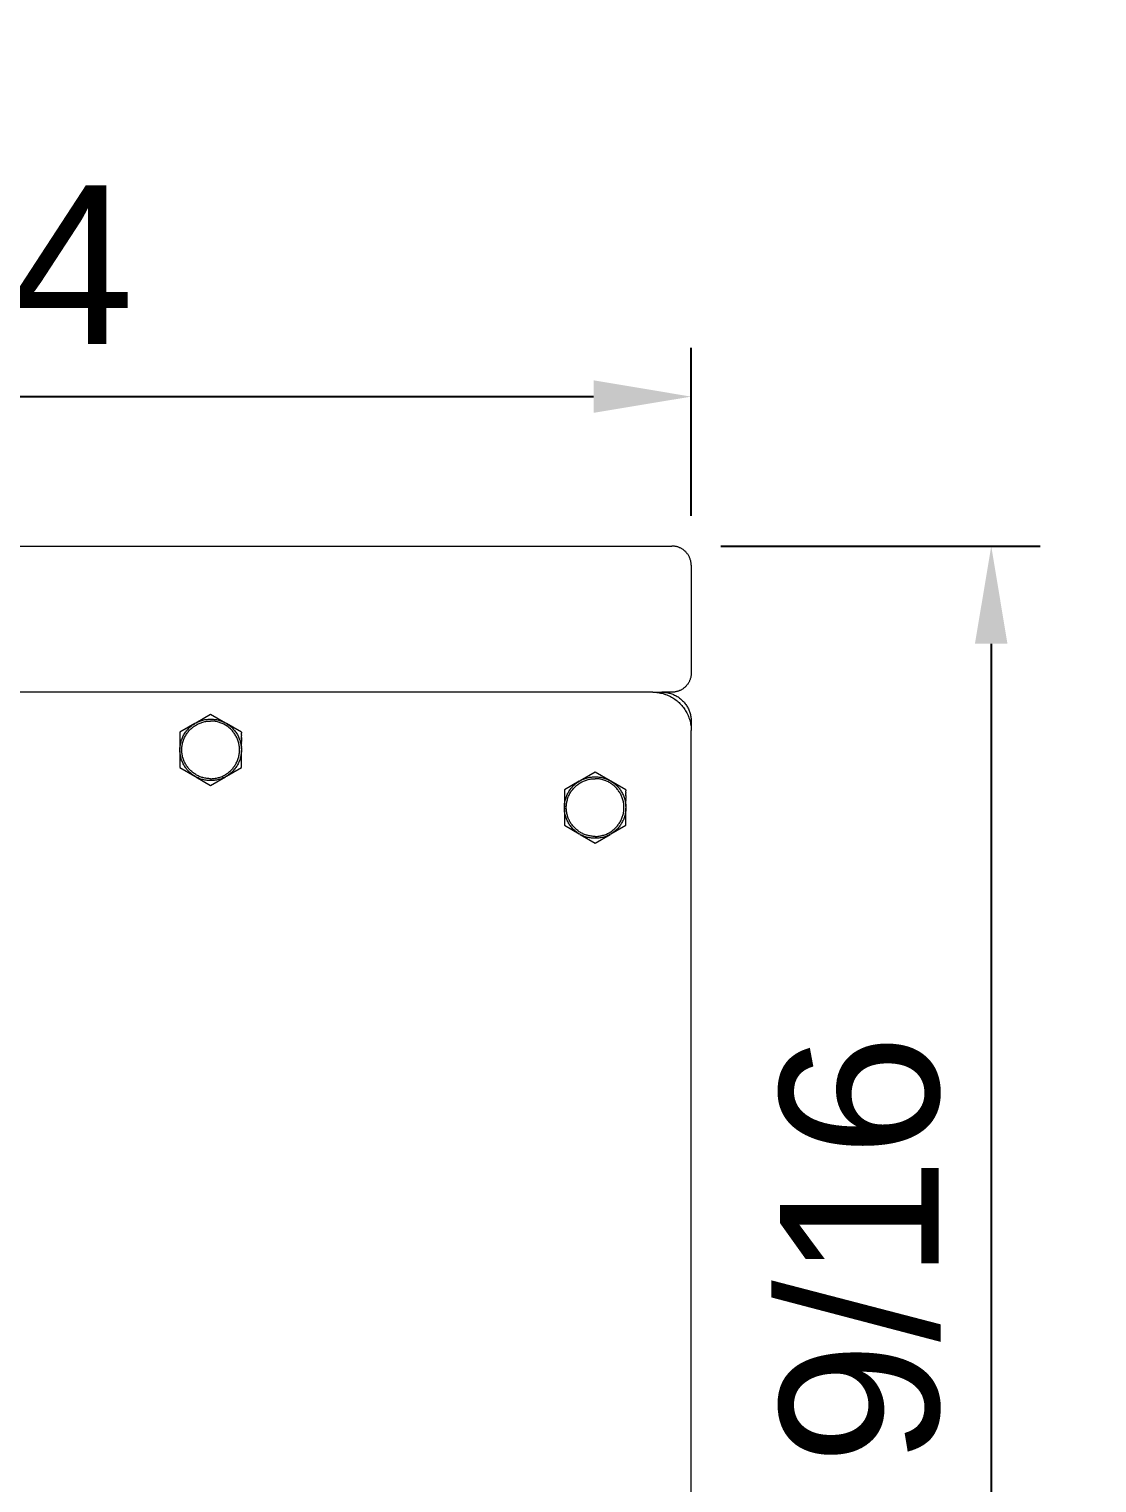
# Model space of a CAD drawing. Header units: inches. Extents: x -6 to 165, y -5 to 126.
# Drawn here: x 149.23 to 160.17, y 102.7 to 117.59 of the extents above; entities that cross this region are included whole.
import ezdxf

# ---------------------------------------------------------------- set-up
doc = ezdxf.new("R2010")
doc.units = ezdxf.units.IN
doc.header["$PDSIZE"] = -1
doc.layers.add('ZANO_R', color=7, linetype='Continuous', lineweight=0)
doc.layers.add('ZANO_W', color=1, linetype='Continuous', lineweight=0)
doc.styles.get("Standard").update_dxf_attribs({"font": 'arial.ttf'})
doc.dimstyles.new('amerykanie', dxfattribs={"dimtxt": 50, "dimasz": 50, "dimexe": 0.5, "dimexo": 0.5, "dimgap": 1, "dimtad": 1, "dimdec": 0, "dimzin": 0, "dimlunit": 5, "dimtxsty": 'Standard', "dimcen": 0.09, "dimclrd": 1, "dimclre": 1, "dimclrt": 1, "dimazin": 0, "dimtfac": 1, "dimtdec": 0, "dimtmove": 0, "dimatfit": 3, "dimfxl": 1, "dimtzin": 0, "dimarcsym": 1})

# ---------------------------------------------------------------- blocks, each defined once
blk = doc.blocks.new('*D363')
at = {"layer": 'Defpoints', "color": 0}
for p in [(155.816, 112.297), (156.013, 94.732), (159.087, 94.732)]:
    blk.add_point(p, dxfattribs=at)
at = {"layer": 'ZANO_W', "color": 1, "lineweight": -2}
for p, q in [((156.316, 112.297), (159.587, 112.297)), ((159.087, 111.297), (159.087, 95.732)), ((156.513, 94.732), (159.587, 94.732))]:
    blk.add_line(p, q, dxfattribs=at)
at = {"layer": 'ZANO_W', "color": 1}
for points in [[(159.253, 111.297), (158.92, 111.297), (159.087, 112.297)], [(158.92, 95.732), (159.253, 95.732), (159.087, 94.732)]]:
    blk.add_solid(points, dxfattribs=at)
at = {"layer": 'ZANO_W', "color": 1, "insert": (157.746, 103.515), "char_height": 1.625, "attachment_point": 5, "rotation": 90}
blk.add_mtext('17 9/16', dxfattribs=at)
blk = doc.blocks.new('*D367')
at = {"layer": 'Defpoints', "color": 0}
for p in [(156.013, 113.828), (138.291, 112.1), (156.013, 112.107)]:
    blk.add_point(p, dxfattribs=at)
at = {"layer": 'ZANO_W', "color": 1, "lineweight": -2}
for p, q in [((138.291, 112.6), (138.291, 114.328)), ((156.013, 112.607), (156.013, 114.328)), ((139.291, 113.828), (155.013, 113.828))]:
    blk.add_line(p, q, dxfattribs=at)
at = {"layer": 'ZANO_W', "color": 1}
for points in [[(139.291, 113.995), (139.291, 113.662), (138.291, 113.828)], [(155.013, 113.662), (155.013, 113.995), (156.013, 113.828)]]:
    blk.add_solid(points, dxfattribs=at)
at = {"layer": 'ZANO_W', "color": 1, "insert": (147.152, 115.169), "char_height": 1.625, "attachment_point": 5}
blk.add_mtext('17 3/4', dxfattribs=at)

msp = doc.modelspace()

# ---------------------------------------------------------------- linework, layer by layer
at = {"layer": 'ZANO_R'}
for p, q in [((138.48783, 112.29718), (155.81647, 112.29718)), ((155.82319, 112.29706), (155.81647, 112.29718)), ((155.82991, 112.29672), (155.82319, 112.29706)), ((155.8366, 112.29615), (155.82991, 112.29672)), ((155.84328, 112.29534), (155.8366, 112.29615)), ((155.84993, 112.29432), (155.84328, 112.29534)), ((155.85653, 112.29306), (155.84993, 112.29432)), ((155.86309, 112.29158), (155.85653, 112.29306)), ((155.86959, 112.28988), (155.86309, 112.29158)), ((155.87604, 112.28795), (155.86959, 112.28988)), ((155.88241, 112.28581), (155.87604, 112.28795)), ((155.88871, 112.28345), (155.88241, 112.28581)), ((155.89492, 112.28088), (155.88871, 112.28345)), ((155.90104, 112.27809), (155.89492, 112.28088)), ((155.90706, 112.2751), (155.90104, 112.27809)), ((155.91298, 112.27191), (155.90706, 112.2751)), ((155.91878, 112.26851), (155.91298, 112.27191)), ((155.92447, 112.26492), (155.91878, 112.26851)), ((155.93002, 112.26114), (155.92447, 112.26492)), ((155.93545, 112.25717), (155.93002, 112.26114)), ((155.94074, 112.25301), (155.93545, 112.25717)), ((155.94588, 112.24868), (155.94074, 112.25301)), ((155.95087, 112.24418), (155.94588, 112.24868)), ((155.95571, 112.2395), (155.95087, 112.24418)), ((155.96038, 112.23467), (155.95571, 112.2395)), ((155.96489, 112.22968), (155.96038, 112.23467)), ((155.96922, 112.22453), (155.96489, 112.22968)), ((155.97337, 112.21925), (155.96922, 112.22453)), ((155.97734, 112.21382), (155.97337, 112.21925)), ((155.98113, 112.20826), (155.97734, 112.21382)), ((155.98472, 112.20258), (155.98113, 112.20826)), ((155.98811, 112.19677), (155.98472, 112.20258)), ((155.99131, 112.19086), (155.98811, 112.19677)), ((155.9943, 112.18483), (155.99131, 112.19086)), ((155.99708, 112.17871), (155.9943, 112.18483)), ((155.99965, 112.1725), (155.99708, 112.17871)), ((156.00201, 112.16621), (155.99965, 112.1725)), ((156.00416, 112.15983), (156.00201, 112.16621)), ((156.00608, 112.15339), (156.00416, 112.15983)), ((156.00778, 112.14688), (156.00608, 112.15339)), ((156.00926, 112.14033), (156.00778, 112.14688)), ((156.01052, 112.13372), (156.00926, 112.14033)), ((156.01155, 112.12708), (156.01052, 112.13372)), ((156.01235, 112.1204), (156.01155, 112.12708)), ((156.01292, 112.1137), (156.01235, 112.1204)), ((156.01327, 112.10699), (156.01292, 112.1137)), ((156.01338, 112.10026), (156.01327, 112.10699)), ((156.01338, 112.10026), (156.01338, 110.99753)), ((156.00416, 110.93796), (156.00201, 110.93159)), ((156.00608, 110.9444), (156.00416, 110.93796)), ((156.00778, 110.95091), (156.00608, 110.9444)), ((156.00926, 110.95747), (156.00778, 110.95091)), ((156.01052, 110.96407), (156.00926, 110.95747)), ((156.01155, 110.97072), (156.01052, 110.96407)), ((156.01235, 110.97739), (156.01155, 110.97072)), ((156.01292, 110.98409), (156.01235, 110.97739)), ((156.01327, 110.99081), (156.01292, 110.98409)), ((156.01338, 110.99753), (156.01327, 110.99081)), ((155.61955, 110.80061), (138.29091, 110.80061)), ((155.61955, 110.80061), (155.633, 110.80038)), ((155.61955, 110.80061), (155.71407, 110.80061)), ((155.633, 110.80038), (155.64643, 110.7997)), ((155.64643, 110.7997), (155.65983, 110.79855)), ((155.65983, 110.79855), (155.67318, 110.79695)), ((155.67318, 110.79695), (155.68647, 110.79489)), ((155.68647, 110.79489), (155.69968, 110.79238)), ((155.69968, 110.79238), (155.7128, 110.78942)), ((155.7128, 110.78942), (155.72581, 110.78601)), ((155.71407, 110.80061), (155.72429, 110.80044)), ((155.71407, 110.7891), (155.71407, 110.80061)), ((155.81647, 110.80061), (155.71407, 110.80061)), ((155.72429, 110.80044), (155.7345, 110.79992)), ((155.72581, 110.78601), (155.73869, 110.78216)), ((155.7345, 110.79992), (155.74468, 110.79904)), ((155.74468, 110.79904), (155.75483, 110.79783)), ((155.75483, 110.79783), (155.76493, 110.79626)), ((155.76493, 110.79626), (155.77497, 110.79435)), ((155.77497, 110.79435), (155.78494, 110.7921)), ((155.78494, 110.7921), (155.79482, 110.78951)), ((155.79482, 110.78951), (155.80462, 110.78659)), ((155.80462, 110.78659), (155.8143, 110.78333)), ((155.82319, 110.80073), (155.81647, 110.80061)), ((155.82991, 110.80107), (155.82319, 110.80073)), ((155.8366, 110.80165), (155.82991, 110.80107)), ((155.84328, 110.80245), (155.8366, 110.80165)), ((155.84993, 110.80348), (155.84328, 110.80245)), ((155.85653, 110.80473), (155.84993, 110.80348)), ((155.86309, 110.80621), (155.85653, 110.80473)), ((155.86959, 110.80792), (155.86309, 110.80621)), ((155.87604, 110.80984), (155.86959, 110.80792)), ((155.88241, 110.81198), (155.87604, 110.80984)), ((155.88871, 110.81434), (155.88241, 110.81198)), ((155.89492, 110.81692), (155.88871, 110.81434)), ((155.90104, 110.8197), (155.89492, 110.81692)), ((155.90706, 110.82269), (155.90104, 110.8197)), ((155.91298, 110.82589), (155.90706, 110.82269)), ((155.91878, 110.82928), (155.91298, 110.82589)), ((155.92447, 110.83287), (155.91878, 110.82928)), ((155.93002, 110.83666), (155.92447, 110.83287)), ((155.93545, 110.84063), (155.93002, 110.83666)), ((155.94074, 110.84478), (155.93545, 110.84063)), ((155.94588, 110.84911), (155.94074, 110.84478)), ((155.95087, 110.85362), (155.94588, 110.84911)), ((155.95571, 110.85829), (155.95087, 110.85362)), ((155.96038, 110.86312), (155.95571, 110.85829)), ((155.96489, 110.86812), (155.96038, 110.86312)), ((155.96922, 110.87326), (155.96489, 110.86812)), ((155.97337, 110.87855), (155.96922, 110.87326)), ((155.97734, 110.88397), (155.97337, 110.87855)), ((155.98113, 110.88953), (155.97734, 110.88397)), ((155.98472, 110.89522), (155.98113, 110.88953)), ((155.98811, 110.90102), (155.98472, 110.89522)), ((155.99131, 110.90694), (155.98811, 110.90102)), ((155.9943, 110.91296), (155.99131, 110.90694)), ((155.99708, 110.91908), (155.9943, 110.91296)), ((155.99965, 110.92529), (155.99708, 110.91908)), ((156.00201, 110.93159), (155.99965, 110.92529)), ((155.73869, 110.78216), (155.75144, 110.77787)), ((155.75144, 110.77787), (155.76403, 110.77316)), ((155.76403, 110.77316), (155.77645, 110.76801)), ((155.77645, 110.76801), (155.7887, 110.76244)), ((155.7887, 110.76244), (155.80074, 110.75646)), ((155.80074, 110.75646), (155.81257, 110.75007)), ((155.81257, 110.75007), (155.82418, 110.74328)), ((155.8143, 110.78333), (155.82387, 110.77975)), ((155.82387, 110.77975), (155.83332, 110.77583)), ((155.82418, 110.74328), (155.83555, 110.7361)), ((155.83332, 110.77583), (155.84262, 110.7716)), ((155.83555, 110.7361), (155.84667, 110.72853)), ((155.84262, 110.7716), (155.85177, 110.76706)), ((155.84667, 110.72853), (155.85752, 110.72059)), ((155.85177, 110.76706), (155.86077, 110.7622)), ((155.85752, 110.72059), (155.86809, 110.71228)), ((155.86077, 110.7622), (155.86959, 110.75704)), ((155.86809, 110.71228), (155.87838, 110.70362)), ((155.86959, 110.75704), (155.87823, 110.75158)), ((155.87823, 110.75158), (155.88668, 110.74583)), ((155.87838, 110.70362), (155.88836, 110.69461)), ((155.88668, 110.74583), (155.89493, 110.7398)), ((155.88836, 110.69461), (155.89803, 110.68526)), ((155.89493, 110.7398), (155.90296, 110.73348)), ((155.89803, 110.68526), (155.90738, 110.67559)), ((155.90296, 110.73348), (155.91078, 110.7269)), ((155.90738, 110.67559), (155.91639, 110.66561)), ((155.91078, 110.7269), (155.91837, 110.72005)), ((155.91639, 110.66561), (155.92505, 110.65532)), ((155.91837, 110.72005), (155.92572, 110.71295)), ((155.92505, 110.65532), (155.93336, 110.64475)), ((155.92572, 110.71295), (155.93282, 110.7056)), ((155.93282, 110.7056), (155.93967, 110.69801)), ((155.93336, 110.64475), (155.9413, 110.6339)), ((155.93967, 110.69801), (155.94625, 110.69019)), ((155.94625, 110.69019), (155.95256, 110.68216)), ((155.95256, 110.68216), (155.9586, 110.67391)), ((155.9586, 110.67391), (155.96435, 110.66546)), ((155.96435, 110.66546), (155.96981, 110.65682)), ((155.96981, 110.65682), (155.97497, 110.648)), ((155.97497, 110.648), (155.97983, 110.639)), ((155.97983, 110.639), (155.98437, 110.62985)), ((150.93294, 110.48272), (150.94225, 110.48789)), ((151.09047, 110.57367), (150.93721, 110.48519)), ((150.94225, 110.48789), (150.95172, 110.49273)), ((150.95172, 110.49273), (150.96135, 110.49726)), ((150.96135, 110.49726), (150.97113, 110.50145)), ((150.97113, 110.50145), (150.98105, 110.50532)), ((150.98105, 110.50532), (150.99109, 110.50885)), ((150.98212, 110.48465), (150.99156, 110.48819)), ((150.99109, 110.50885), (151.00125, 110.51203)), ((150.99156, 110.48819), (151.00112, 110.4914)), ((151.00112, 110.4914), (151.01078, 110.49429)), ((151.00125, 110.51203), (151.0115, 110.51487)), ((151.01078, 110.49429), (151.02054, 110.49684)), ((151.0115, 110.51487), (151.02185, 110.51737)), ((151.02054, 110.49684), (151.03038, 110.49906)), ((151.02185, 110.51737), (151.03227, 110.51951)), ((151.03038, 110.49906), (151.04029, 110.50094)), ((151.03227, 110.51951), (151.04277, 110.5213)), ((151.04029, 110.50094), (151.05025, 110.50249)), ((151.04277, 110.5213), (151.05331, 110.52273)), ((151.05025, 110.50249), (151.06027, 110.50369)), ((151.05331, 110.52273), (151.0639, 110.52381)), ((151.06027, 110.50369), (151.07032, 110.50455)), ((151.0639, 110.52381), (151.07452, 110.52453)), ((151.07032, 110.50455), (151.08039, 110.50507)), ((151.07452, 110.52453), (151.08515, 110.52489)), ((151.08039, 110.50507), (151.09047, 110.50524)), ((151.08515, 110.52489), (151.0958, 110.52489)), ((151.24374, 110.48519), (151.09047, 110.57367)), ((151.10056, 110.50507), (151.09047, 110.50524)), ((151.0958, 110.52489), (151.10643, 110.52453)), ((151.11063, 110.50455), (151.10056, 110.50507)), ((151.10643, 110.52453), (151.11705, 110.52381)), ((151.12068, 110.50369), (151.11063, 110.50455)), ((151.11705, 110.52381), (151.12764, 110.52273)), ((151.13069, 110.50249), (151.12068, 110.50369)), ((151.12764, 110.52273), (151.13818, 110.5213)), ((151.14066, 110.50094), (151.13069, 110.50249)), ((151.13818, 110.5213), (151.14868, 110.51951)), ((151.15057, 110.49906), (151.14066, 110.50094)), ((151.14868, 110.51951), (151.1591, 110.51737)), ((151.16041, 110.49684), (151.15057, 110.49906)), ((151.1591, 110.51737), (151.16945, 110.51487)), ((151.17017, 110.49429), (151.16041, 110.49684)), ((151.16945, 110.51487), (151.1797, 110.51203)), ((151.17983, 110.4914), (151.17017, 110.49429)), ((151.1797, 110.51203), (151.18986, 110.50885)), ((151.18939, 110.48819), (151.17983, 110.4914)), ((151.19883, 110.48465), (151.18939, 110.48819)), ((151.18986, 110.50885), (151.1999, 110.50532)), ((151.1999, 110.50532), (151.20982, 110.50145)), ((151.20982, 110.50145), (151.2196, 110.49726)), ((151.2196, 110.49726), (151.22923, 110.49273)), ((151.22923, 110.49273), (151.2387, 110.48789)), ((151.2387, 110.48789), (151.24801, 110.48272)), ((155.9413, 110.6339), (155.94887, 110.62278)), ((155.94887, 110.62278), (155.95605, 110.61141)), ((155.95605, 110.61141), (155.96284, 110.5998)), ((155.96284, 110.5998), (155.96923, 110.58797)), ((155.96923, 110.58797), (155.97521, 110.57593)), ((155.97521, 110.57593), (155.98078, 110.56368)), ((155.98078, 110.56368), (155.98592, 110.55126)), ((155.98437, 110.62985), (155.9886, 110.62055)), ((155.98592, 110.55126), (155.99064, 110.53867)), ((155.9886, 110.62055), (155.99251, 110.61111)), ((155.99064, 110.53867), (155.99493, 110.52592)), ((155.99251, 110.61111), (155.9961, 110.60154)), ((155.99493, 110.52592), (155.99878, 110.51304)), ((155.9961, 110.60154), (155.99936, 110.59185)), ((155.99878, 110.51304), (156.00219, 110.50003)), ((155.99936, 110.59185), (156.00228, 110.58206)), ((156.00187, 110.5013), (156.01338, 110.5013)), ((156.00219, 110.50003), (156.00515, 110.48691)), ((156.00228, 110.58206), (156.00487, 110.57217)), ((156.00487, 110.57217), (156.00712, 110.5622)), ((156.00515, 110.48691), (156.00766, 110.4737)), ((156.00712, 110.5622), (156.00903, 110.55216)), ((156.00903, 110.55216), (156.0106, 110.54206)), ((156.0106, 110.54206), (156.01181, 110.53191)), ((156.01181, 110.53191), (156.01269, 110.52173)), ((156.01269, 110.52173), (156.01321, 110.51152)), ((156.01321, 110.51152), (156.01338, 110.5013)), ((156.01338, 110.5013), (156.01338, 110.40678)), ((150.77541, 110.34734), (150.7754, 110.24459)), ((150.92867, 110.48025), (150.77541, 110.39177)), ((150.77541, 110.39177), (150.77541, 110.37815)), ((150.77541, 110.37815), (150.77541, 110.34805)), ((150.77541, 110.34805), (150.77541, 110.34734)), ((150.80094, 110.33411), (150.8053, 110.34382)), ((150.8053, 110.34382), (150.80999, 110.35338)), ((150.80999, 110.35338), (150.815, 110.36277)), ((150.815, 110.36277), (150.82032, 110.37198)), ((150.82032, 110.37198), (150.82595, 110.38102)), ((150.82373, 110.33672), (150.82822, 110.34576)), ((150.82595, 110.38102), (150.83188, 110.38985)), ((150.82822, 110.34576), (150.83301, 110.35463)), ((150.83188, 110.38985), (150.83811, 110.39848)), ((150.83301, 110.35463), (150.8381, 110.36334)), ((150.8381, 110.36334), (150.84349, 110.37186)), ((150.83811, 110.39848), (150.84462, 110.4069)), ((150.84349, 110.37186), (150.84916, 110.3802)), ((150.84462, 110.4069), (150.85142, 110.41509)), ((150.84916, 110.3802), (150.85512, 110.38834)), ((150.85142, 110.41509), (150.85848, 110.42305)), ((150.85512, 110.38834), (150.86135, 110.39627)), ((150.85848, 110.42305), (150.86582, 110.43076)), ((150.86135, 110.39627), (150.86785, 110.40399)), ((150.86582, 110.43076), (150.8734, 110.43822)), ((150.86785, 110.40399), (150.8746, 110.41147)), ((150.8734, 110.43822), (150.88124, 110.44542)), ((150.8746, 110.41147), (150.88161, 110.41873)), ((150.88124, 110.44542), (150.88932, 110.45236)), ((150.88161, 110.41873), (150.88887, 110.42574)), ((150.88887, 110.42574), (150.89635, 110.43249)), ((150.88932, 110.45236), (150.89762, 110.45901)), ((150.89635, 110.43249), (150.90407, 110.43899)), ((150.89762, 110.45901), (150.90615, 110.46538)), ((150.90407, 110.43899), (150.912, 110.44522)), ((150.90615, 110.46538), (150.91488, 110.47146)), ((150.912, 110.44522), (150.92014, 110.45118)), ((150.91488, 110.47146), (150.92382, 110.47724)), ((150.92014, 110.45118), (150.92848, 110.45685)), ((150.92382, 110.47724), (150.93294, 110.48272)), ((150.92848, 110.45685), (150.937, 110.46224)), ((150.937, 110.46224), (150.94571, 110.46733)), ((150.94571, 110.46733), (150.95458, 110.47212)), ((150.95458, 110.47212), (150.96362, 110.47661)), ((150.96362, 110.47661), (150.9728, 110.48079)), ((150.9728, 110.48079), (150.98212, 110.48465)), ((151.20815, 110.48079), (151.19883, 110.48465)), ((151.21733, 110.47661), (151.20815, 110.48079)), ((151.22637, 110.47212), (151.21733, 110.47661)), ((151.23524, 110.46733), (151.22637, 110.47212)), ((151.24395, 110.46224), (151.23524, 110.46733)), ((151.25247, 110.45685), (151.24395, 110.46224)), ((151.24801, 110.48272), (151.25713, 110.47724)), ((151.40554, 110.39177), (151.25228, 110.48025)), ((151.26081, 110.45118), (151.25247, 110.45685)), ((151.25713, 110.47724), (151.26607, 110.47146)), ((151.26895, 110.44522), (151.26081, 110.45118)), ((151.26607, 110.47146), (151.2748, 110.46538)), ((151.27688, 110.43899), (151.26895, 110.44522)), ((151.2748, 110.46538), (151.28333, 110.45901)), ((151.2846, 110.43249), (151.27688, 110.43899)), ((151.28333, 110.45901), (151.29163, 110.45236)), ((151.29208, 110.42574), (151.2846, 110.43249)), ((151.29163, 110.45236), (151.29971, 110.44542)), ((151.29934, 110.41873), (151.29208, 110.42574)), ((151.30635, 110.41147), (151.29934, 110.41873)), ((151.29971, 110.44542), (151.30754, 110.43822)), ((151.3131, 110.40399), (151.30635, 110.41147)), ((151.30754, 110.43822), (151.31513, 110.43076)), ((151.3196, 110.39627), (151.3131, 110.40399)), ((151.31513, 110.43076), (151.32247, 110.42305)), ((151.32583, 110.38834), (151.3196, 110.39627)), ((151.32247, 110.42305), (151.32953, 110.41509)), ((151.33179, 110.3802), (151.32583, 110.38834)), ((151.32953, 110.41509), (151.33633, 110.4069)), ((151.33746, 110.37186), (151.33179, 110.3802)), ((151.33633, 110.4069), (151.34284, 110.39848)), ((151.34285, 110.36334), (151.33746, 110.37186)), ((151.34284, 110.39848), (151.34907, 110.38985)), ((151.34794, 110.35463), (151.34285, 110.36334)), ((151.35273, 110.34576), (151.34794, 110.35463)), ((151.34907, 110.38985), (151.355, 110.38102)), ((151.35722, 110.33672), (151.35273, 110.34576)), ((151.355, 110.38102), (151.36063, 110.37198)), ((151.36063, 110.37198), (151.36595, 110.36277)), ((151.36595, 110.36277), (151.37096, 110.35338)), ((151.37096, 110.35338), (151.37565, 110.34382)), ((151.37565, 110.34382), (151.38001, 110.33411)), ((151.40554, 110.39177), (151.40554, 110.38072)), ((151.40554, 110.37103), (151.40554, 110.38072)), ((151.40554, 110.37103), (151.40554, 110.36963)), ((151.40554, 110.36366), (151.40554, 110.36963)), ((151.40554, 110.36366), (151.40554, 110.35851)), ((151.40554, 110.34805), (151.40554, 110.35851)), ((151.40554, 110.34805), (151.40554, 110.34734)), ((151.40554, 110.3397), (151.40554, 110.34734)), ((151.40554, 110.3397), (151.40554, 110.33612)), ((156.00766, 110.4737), (156.00972, 110.46041)), ((156.00972, 110.46041), (156.01132, 110.44706)), ((156.01132, 110.44706), (156.01247, 110.43366)), ((156.01247, 110.43366), (156.01315, 110.42023)), ((156.01315, 110.42023), (156.01338, 110.40678)), ((156.01338, 94.88977), (156.01338, 110.40678)), ((150.7754, 110.2388), (150.77541, 110.22142)), ((150.77541, 110.24459), (150.77541, 110.2388)), ((150.77541, 110.22142), (150.77541, 110.2148)), ((150.77541, 110.20987), (150.77559, 110.22051)), ((150.77559, 110.19922), (150.77541, 110.20987)), ((150.77541, 110.20493), (150.77541, 110.02796)), ((150.77559, 110.22051), (150.77613, 110.23114)), ((150.77613, 110.1886), (150.77559, 110.19922)), ((150.77613, 110.23114), (150.77703, 110.24174)), ((150.77703, 110.24174), (150.77828, 110.25231)), ((150.77828, 110.25231), (150.77989, 110.26283)), ((150.77989, 110.26283), (150.78186, 110.27329)), ((150.78186, 110.27329), (150.78418, 110.28367)), ((150.78418, 110.28367), (150.78684, 110.29398)), ((150.78684, 110.29398), (150.78986, 110.30418)), ((150.78986, 110.30418), (150.79321, 110.31428)), ((150.79321, 110.31428), (150.79691, 110.32426)), ((150.7951, 110.20987), (150.79527, 110.21995)), ((150.79527, 110.19978), (150.7951, 110.20987)), ((150.79527, 110.21995), (150.79579, 110.23002)), ((150.79579, 110.18971), (150.79527, 110.19978)), ((150.79579, 110.23002), (150.79665, 110.24007)), ((150.79665, 110.17966), (150.79579, 110.18971)), ((150.79665, 110.24007), (150.79785, 110.25009)), ((150.79691, 110.32426), (150.80094, 110.33411)), ((150.79785, 110.25009), (150.7994, 110.26005)), ((150.7994, 110.26005), (150.80128, 110.26996)), ((150.80128, 110.26996), (150.8035, 110.2798)), ((150.8035, 110.2798), (150.80605, 110.28956)), ((150.80605, 110.28956), (150.80894, 110.29922)), ((150.80894, 110.29922), (150.81215, 110.30878)), ((150.81215, 110.30878), (150.81569, 110.31822)), ((150.81569, 110.31822), (150.81955, 110.32754)), ((150.81955, 110.32754), (150.82373, 110.33672)), ((151.3614, 110.32754), (151.35722, 110.33672)), ((151.36526, 110.31822), (151.3614, 110.32754)), ((151.36879, 110.30878), (151.36526, 110.31822)), ((151.37201, 110.29922), (151.36879, 110.30878)), ((151.3749, 110.28956), (151.37201, 110.29922)), ((151.37745, 110.2798), (151.3749, 110.28956)), ((151.37967, 110.26996), (151.37745, 110.2798)), ((151.38155, 110.26005), (151.37967, 110.26996)), ((151.38001, 110.33411), (151.38404, 110.32426)), ((151.3831, 110.25009), (151.38155, 110.26005)), ((151.3843, 110.24007), (151.3831, 110.25009)), ((151.38404, 110.32426), (151.38773, 110.31428)), ((151.38516, 110.23002), (151.3843, 110.24007)), ((151.3843, 110.17966), (151.38516, 110.18971)), ((151.38568, 110.21995), (151.38516, 110.23002)), ((151.38516, 110.18971), (151.38568, 110.19978)), ((151.38585, 110.20987), (151.38568, 110.21995)), ((151.38568, 110.19978), (151.38585, 110.20987)), ((151.38773, 110.31428), (151.39109, 110.30418)), ((151.39109, 110.30418), (151.39411, 110.29398)), ((151.39411, 110.29398), (151.39677, 110.28367)), ((151.39677, 110.28367), (151.39909, 110.27329)), ((151.39909, 110.27329), (151.40106, 110.26283)), ((151.40106, 110.26283), (151.40267, 110.25231)), ((151.40267, 110.25231), (151.40392, 110.24174)), ((151.40392, 110.24174), (151.40482, 110.23114)), ((151.40482, 110.23114), (151.40536, 110.22051)), ((151.40536, 110.19922), (151.40482, 110.1886)), ((151.40536, 110.22051), (151.40554, 110.20987)), ((151.40554, 110.20987), (151.40536, 110.19922)), ((151.40554, 110.33091), (151.40554, 110.33612)), ((151.40554, 110.33091), (151.40554, 110.32486)), ((151.40554, 110.32157), (151.40554, 110.32486)), ((151.40554, 110.32157), (151.40554, 110.31355)), ((151.40554, 110.31156), (151.40554, 110.31355)), ((151.40554, 110.31156), (151.40554, 110.30219)), ((151.40554, 110.29484), (151.40554, 110.30219)), ((151.40554, 110.29484), (151.40554, 110.29076)), ((151.40554, 110.28205), (151.40554, 110.29076)), ((151.40554, 110.28205), (151.40554, 110.27928)), ((151.40554, 110.25618), (151.40554, 110.25328)), ((151.40554, 110.24459), (151.40554, 110.24169)), ((151.40554, 110.22142), (151.40555, 110.24169)), ((151.40554, 110.22142), (151.40554, 110.2148)), ((151.40554, 110.02796), (151.40554, 110.20493)), ((151.40555, 110.25618), (151.40555, 110.27928)), ((151.40555, 110.24459), (151.40555, 110.25328)), ((150.77703, 110.17799), (150.77613, 110.1886)), ((150.77828, 110.16742), (150.77703, 110.17799)), ((150.77989, 110.1569), (150.77828, 110.16742)), ((150.78186, 110.14644), (150.77989, 110.1569)), ((150.78418, 110.13606), (150.78186, 110.14644)), ((150.78684, 110.12575), (150.78418, 110.13606)), ((150.78986, 110.11555), (150.78684, 110.12575)), ((150.79321, 110.10545), (150.78986, 110.11555)), ((150.79691, 110.09547), (150.79321, 110.10545)), ((150.79785, 110.16965), (150.79665, 110.17966)), ((150.80094, 110.08562), (150.79691, 110.09547)), ((150.7994, 110.15968), (150.79785, 110.16965)), ((150.80128, 110.14977), (150.7994, 110.15968)), ((150.8053, 110.07591), (150.80094, 110.08562)), ((150.8035, 110.13993), (150.80128, 110.14977)), ((150.80605, 110.13017), (150.8035, 110.13993)), ((150.80999, 110.06635), (150.8053, 110.07591)), ((150.80894, 110.12051), (150.80605, 110.13017)), ((150.81215, 110.11095), (150.80894, 110.12051)), ((150.815, 110.05696), (150.80999, 110.06635)), ((150.81569, 110.10151), (150.81215, 110.11095)), ((150.82032, 110.04775), (150.815, 110.05696)), ((150.81955, 110.09219), (150.81569, 110.10151)), ((150.82373, 110.08301), (150.81955, 110.09219)), ((150.82595, 110.03871), (150.82032, 110.04775)), ((150.82822, 110.07397), (150.82373, 110.08301)), ((150.83301, 110.0651), (150.82822, 110.07397)), ((150.8381, 110.05639), (150.83301, 110.0651)), ((150.84349, 110.04787), (150.8381, 110.05639)), ((150.84916, 110.03953), (150.84349, 110.04787)), ((151.33179, 110.03953), (151.33746, 110.04787)), ((151.33746, 110.04787), (151.34285, 110.05639)), ((151.34285, 110.05639), (151.34794, 110.0651)), ((151.34794, 110.0651), (151.35273, 110.07397)), ((151.35273, 110.07397), (151.35722, 110.08301)), ((151.36063, 110.04775), (151.355, 110.03871)), ((151.35722, 110.08301), (151.3614, 110.09219)), ((151.36595, 110.05696), (151.36063, 110.04775)), ((151.3614, 110.09219), (151.36526, 110.10151)), ((151.36526, 110.10151), (151.36879, 110.11095)), ((151.37096, 110.06635), (151.36595, 110.05696)), ((151.36879, 110.11095), (151.37201, 110.12051)), ((151.37565, 110.07591), (151.37096, 110.06635)), ((151.37201, 110.12051), (151.3749, 110.13017)), ((151.3749, 110.13017), (151.37745, 110.13993)), ((151.38001, 110.08562), (151.37565, 110.07591)), ((151.37745, 110.13993), (151.37967, 110.14977)), ((151.37967, 110.14977), (151.38155, 110.15968)), ((151.38404, 110.09547), (151.38001, 110.08562)), ((151.38155, 110.15968), (151.3831, 110.16965)), ((151.3831, 110.16965), (151.3843, 110.17966)), ((151.38773, 110.10545), (151.38404, 110.09547)), ((151.39109, 110.11555), (151.38773, 110.10545)), ((151.39411, 110.12575), (151.39109, 110.11555)), ((151.39677, 110.13606), (151.39411, 110.12575)), ((151.39909, 110.14644), (151.39677, 110.13606)), ((151.40106, 110.1569), (151.39909, 110.14644)), ((151.40267, 110.16742), (151.40106, 110.1569)), ((151.40392, 110.17799), (151.40267, 110.16742)), ((151.40482, 110.1886), (151.40392, 110.17799)), ((150.77541, 110.02796), (150.92867, 109.93948)), ((150.83188, 110.02988), (150.82595, 110.03871)), ((150.83811, 110.02125), (150.83188, 110.02988)), ((150.84462, 110.01283), (150.83811, 110.02125)), ((150.85142, 110.00464), (150.84462, 110.01283)), ((150.85512, 110.03139), (150.84916, 110.03953)), ((150.85848, 109.99668), (150.85142, 110.00464)), ((150.86135, 110.02346), (150.85512, 110.03139)), ((150.86582, 109.98897), (150.85848, 109.99668)), ((150.86785, 110.01574), (150.86135, 110.02346)), ((150.8734, 109.98151), (150.86582, 109.98897)), ((150.8746, 110.00826), (150.86785, 110.01574)), ((150.88124, 109.97431), (150.8734, 109.98151)), ((150.88161, 110.001), (150.8746, 110.00826)), ((150.88932, 109.96737), (150.88124, 109.97431)), ((150.88887, 109.99399), (150.88161, 110.001)), ((150.89635, 109.98724), (150.88887, 109.99399)), ((150.89762, 109.96072), (150.88932, 109.96737)), ((150.90407, 109.98074), (150.89635, 109.98724)), ((150.90615, 109.95435), (150.89762, 109.96072)), ((150.912, 109.97451), (150.90407, 109.98074)), ((150.91488, 109.94827), (150.90615, 109.95435)), ((150.92014, 109.96855), (150.912, 109.97451)), ((150.92382, 109.94249), (150.91488, 109.94827)), ((150.92848, 109.96288), (150.92014, 109.96855)), ((150.93294, 109.93701), (150.92382, 109.94249)), ((150.937, 109.95749), (150.92848, 109.96288)), ((150.94225, 109.93185), (150.93294, 109.93701)), ((150.94571, 109.9524), (150.937, 109.95749)), ((150.93721, 109.93454), (151.09047, 109.84606)), ((150.95172, 109.927), (150.94225, 109.93185)), ((150.95458, 109.94761), (150.94571, 109.9524)), ((150.96135, 109.92247), (150.95172, 109.927)), ((150.96362, 109.94312), (150.95458, 109.94761)), ((150.97113, 109.91828), (150.96135, 109.92247)), ((150.9728, 109.93894), (150.96362, 109.94312)), ((150.98105, 109.91441), (150.97113, 109.91828)), ((150.98212, 109.93508), (150.9728, 109.93894)), ((150.99109, 109.91088), (150.98105, 109.91441)), ((150.99156, 109.93155), (150.98212, 109.93508)), ((151.00125, 109.9077), (150.99109, 109.91088)), ((151.00112, 109.92833), (150.99156, 109.93155)), ((151.01078, 109.92544), (151.00112, 109.92833)), ((151.0115, 109.90486), (151.00125, 109.9077)), ((151.02054, 109.92289), (151.01078, 109.92544)), ((151.02185, 109.90236), (151.0115, 109.90486)), ((151.03038, 109.92067), (151.02054, 109.92289)), ((151.03227, 109.90022), (151.02185, 109.90236)), ((151.04029, 109.91879), (151.03038, 109.92067)), ((151.04277, 109.89843), (151.03227, 109.90022)), ((151.05025, 109.91724), (151.04029, 109.91879)), ((151.05331, 109.897), (151.04277, 109.89843)), ((151.06027, 109.91604), (151.05025, 109.91724)), ((151.0639, 109.89592), (151.05331, 109.897)), ((151.07032, 109.91518), (151.06027, 109.91604)), ((151.07452, 109.8952), (151.0639, 109.89592)), ((151.08039, 109.91466), (151.07032, 109.91518)), ((151.08515, 109.89484), (151.07452, 109.8952)), ((151.09047, 109.91449), (151.08039, 109.91466)), ((151.0958, 109.89484), (151.08515, 109.89484)), ((151.09047, 109.84606), (151.24374, 109.93454)), ((151.09047, 109.91449), (151.10056, 109.91466)), ((151.10643, 109.8952), (151.0958, 109.89484)), ((151.10056, 109.91466), (151.11063, 109.91518)), ((151.11705, 109.89592), (151.10643, 109.8952)), ((151.11063, 109.91518), (151.12068, 109.91604)), ((151.12764, 109.897), (151.11705, 109.89592)), ((151.12068, 109.91604), (151.13069, 109.91724)), ((151.13818, 109.89843), (151.12764, 109.897)), ((151.13069, 109.91724), (151.14066, 109.91879)), ((151.14868, 109.90022), (151.13818, 109.89843)), ((151.14066, 109.91879), (151.15057, 109.92067)), ((151.1591, 109.90236), (151.14868, 109.90022)), ((151.15057, 109.92067), (151.16041, 109.92289)), ((151.16945, 109.90486), (151.1591, 109.90236)), ((151.16041, 109.92289), (151.17017, 109.92544)), ((151.1797, 109.9077), (151.16945, 109.90486)), ((151.17017, 109.92544), (151.17983, 109.92833)), ((151.18986, 109.91088), (151.1797, 109.9077)), ((151.17983, 109.92833), (151.18939, 109.93155)), ((151.18939, 109.93155), (151.19883, 109.93508)), ((151.1999, 109.91441), (151.18986, 109.91088)), ((151.19883, 109.93508), (151.20815, 109.93894)), ((151.20982, 109.91828), (151.1999, 109.91441)), ((151.20815, 109.93894), (151.21733, 109.94312)), ((151.2196, 109.92247), (151.20982, 109.91828)), ((151.21733, 109.94312), (151.22637, 109.94761)), ((151.22923, 109.927), (151.2196, 109.92247)), ((151.22637, 109.94761), (151.23524, 109.9524)), ((151.2387, 109.93185), (151.22923, 109.927)), ((151.23524, 109.9524), (151.24395, 109.95749)), ((151.24801, 109.93701), (151.2387, 109.93185)), ((151.24395, 109.95749), (151.25247, 109.96288)), ((151.25713, 109.94249), (151.24801, 109.93701)), ((151.25228, 109.93948), (151.40554, 110.02796)), ((151.25247, 109.96288), (151.26081, 109.96855)), ((151.26607, 109.94827), (151.25713, 109.94249)), ((151.26081, 109.96855), (151.26895, 109.97451)), ((151.2748, 109.95435), (151.26607, 109.94827)), ((151.26895, 109.97451), (151.27688, 109.98074)), ((151.28333, 109.96072), (151.2748, 109.95435)), ((151.27688, 109.98074), (151.2846, 109.98724)), ((151.29163, 109.96737), (151.28333, 109.96072)), ((151.2846, 109.98724), (151.29208, 109.99399)), ((151.29971, 109.97431), (151.29163, 109.96737)), ((151.29208, 109.99399), (151.29934, 110.001)), ((151.29934, 110.001), (151.30635, 110.00826)), ((151.30754, 109.98151), (151.29971, 109.97431)), ((151.30635, 110.00826), (151.3131, 110.01574)), ((151.31513, 109.98897), (151.30754, 109.98151)), ((151.3131, 110.01574), (151.3196, 110.02346)), ((151.32247, 109.99668), (151.31513, 109.98897)), ((151.3196, 110.02346), (151.32583, 110.03139)), ((151.32953, 110.00464), (151.32247, 109.99668)), ((151.32583, 110.03139), (151.33179, 110.03953)), ((151.33633, 110.01283), (151.32953, 110.00464)), ((151.34284, 110.02125), (151.33633, 110.01283)), ((151.34907, 110.02988), (151.34284, 110.02125)), ((151.355, 110.03871), (151.34907, 110.02988)), ((154.86214, 109.8865), (154.87127, 109.89197)), ((154.87127, 109.89197), (154.88057, 109.89714)), ((155.0288, 109.98292), (154.87554, 109.89444)), ((154.88057, 109.89714), (154.89005, 109.90198)), ((154.89005, 109.90198), (154.89968, 109.90651)), ((154.89968, 109.90651), (154.90946, 109.91071)), ((154.90946, 109.91071), (154.91938, 109.91457)), ((154.91112, 109.89004), (154.92044, 109.8939)), ((154.91938, 109.91457), (154.92942, 109.9181)), ((154.92044, 109.8939), (154.92989, 109.89744)), ((154.92942, 109.9181), (154.93957, 109.92128)), ((154.92989, 109.89744), (154.93945, 109.90065)), ((154.93945, 109.90065), (154.94911, 109.90354)), ((154.93957, 109.92128), (154.94983, 109.92412)), ((154.94911, 109.90354), (154.95887, 109.90609)), ((154.94983, 109.92412), (154.96018, 109.92662)), ((154.95887, 109.90609), (154.96871, 109.90831)), ((154.96018, 109.92662), (154.9706, 109.92876)), ((154.96871, 109.90831), (154.97861, 109.9102)), ((154.9706, 109.92876), (154.98109, 109.93055)), ((154.97861, 109.9102), (154.98858, 109.91174)), ((154.98109, 109.93055), (154.99164, 109.93198)), ((154.98858, 109.91174), (154.9986, 109.91294)), ((154.99164, 109.93198), (155.00223, 109.93306)), ((154.9986, 109.91294), (155.00864, 109.9138)), ((155.00223, 109.93306), (155.01284, 109.93378)), ((155.00864, 109.9138), (155.01872, 109.91432)), ((155.01284, 109.93378), (155.02348, 109.93414)), ((155.01872, 109.91432), (155.0288, 109.91449)), ((155.02348, 109.93414), (155.03412, 109.93414)), ((155.18206, 109.89444), (155.0288, 109.98292)), ((155.03889, 109.91432), (155.0288, 109.91449)), ((155.03412, 109.93414), (155.04476, 109.93378)), ((155.04896, 109.9138), (155.03889, 109.91432)), ((155.04476, 109.93378), (155.05538, 109.93306)), ((155.05901, 109.91294), (155.04896, 109.9138)), ((155.05538, 109.93306), (155.06597, 109.93198)), ((155.06902, 109.91174), (155.05901, 109.91294)), ((155.06597, 109.93198), (155.07651, 109.93055)), ((155.07899, 109.9102), (155.06902, 109.91174)), ((155.07651, 109.93055), (155.087, 109.92876)), ((155.0889, 109.90831), (155.07899, 109.9102)), ((155.087, 109.92876), (155.09743, 109.92662)), ((155.09874, 109.90609), (155.0889, 109.90831)), ((155.09743, 109.92662), (155.10777, 109.92412)), ((155.10849, 109.90354), (155.09874, 109.90609)), ((155.10777, 109.92412), (155.11803, 109.92128)), ((155.11816, 109.90065), (155.10849, 109.90354)), ((155.11803, 109.92128), (155.12818, 109.9181)), ((155.12772, 109.89744), (155.11816, 109.90065)), ((155.13716, 109.8939), (155.12772, 109.89744)), ((155.12818, 109.9181), (155.13823, 109.91457)), ((155.14648, 109.89004), (155.13716, 109.8939)), ((155.13823, 109.91457), (155.14814, 109.91071)), ((155.14814, 109.91071), (155.15792, 109.90651)), ((155.15792, 109.90651), (155.16756, 109.90198)), ((155.16756, 109.90198), (155.17703, 109.89714)), ((155.17703, 109.89714), (155.18633, 109.89197)), ((155.18633, 109.89197), (155.19546, 109.8865)), ((154.867, 109.8895), (154.71374, 109.80102)), ((154.71374, 109.80102), (154.71374, 109.78918)), ((154.71374, 109.78918), (154.71374, 109.77928)), ((154.71374, 109.77928), (154.71374, 109.77792)), ((154.71374, 109.77792), (154.71374, 109.76965)), ((154.71374, 109.76965), (154.71374, 109.767)), ((154.71374, 109.767), (154.71374, 109.7573)), ((154.71374, 109.7573), (154.71374, 109.75534)), ((154.71374, 109.75534), (154.71374, 109.74656)), ((154.71374, 109.74656), (154.71374, 109.74347)), ((154.71374, 109.74347), (154.71374, 109.73644)), ((154.73524, 109.73351), (154.73927, 109.74336)), ((154.73927, 109.74336), (154.74363, 109.75307)), ((154.74363, 109.75307), (154.74832, 109.76263)), ((154.74832, 109.76263), (154.75332, 109.77202)), ((154.75332, 109.77202), (154.75865, 109.78124)), ((154.75788, 109.73679), (154.76206, 109.74597)), ((154.75865, 109.78124), (154.76428, 109.79027)), ((154.76206, 109.74597), (154.76654, 109.75501)), ((154.76428, 109.79027), (154.77021, 109.7991)), ((154.76654, 109.75501), (154.77134, 109.76388)), ((154.77021, 109.7991), (154.77643, 109.80773)), ((154.77134, 109.76388), (154.77643, 109.77259)), ((154.77643, 109.80773), (154.78295, 109.81615)), ((154.77643, 109.77259), (154.78181, 109.78111)), ((154.78181, 109.78111), (154.78749, 109.78945)), ((154.78295, 109.81615), (154.78974, 109.82434)), ((154.78749, 109.78945), (154.79345, 109.79759)), ((154.78974, 109.82434), (154.79681, 109.8323)), ((154.79345, 109.79759), (154.79968, 109.80552)), ((154.79681, 109.8323), (154.80414, 109.84001)), ((154.79968, 109.80552), (154.80617, 109.81324)), ((154.80414, 109.84001), (154.81173, 109.84747)), ((154.80617, 109.81324), (154.81293, 109.82072)), ((154.81173, 109.84747), (154.81957, 109.85467)), ((154.81293, 109.82072), (154.81994, 109.82798)), ((154.81957, 109.85467), (154.82764, 109.86161)), ((154.81994, 109.82798), (154.82719, 109.83499)), ((154.82719, 109.83499), (154.83468, 109.84174)), ((154.82764, 109.86161), (154.83595, 109.86826)), ((154.83468, 109.84174), (154.84239, 109.84824)), ((154.83595, 109.86826), (154.84447, 109.87463)), ((154.84239, 109.84824), (154.85033, 109.85447)), ((154.84447, 109.87463), (154.85321, 109.88071)), ((154.85033, 109.85447), (154.85847, 109.86043)), ((154.85321, 109.88071), (154.86214, 109.8865)), ((154.85847, 109.86043), (154.8668, 109.8661)), ((154.8668, 109.8661), (154.87533, 109.87149)), ((154.87533, 109.87149), (154.88404, 109.87658)), ((154.88404, 109.87658), (154.89291, 109.88137)), ((154.89291, 109.88137), (154.90194, 109.88586)), ((154.90194, 109.88586), (154.91112, 109.89004)), ((155.15566, 109.88586), (155.14648, 109.89004)), ((155.16469, 109.88137), (155.15566, 109.88586)), ((155.17357, 109.87658), (155.16469, 109.88137)), ((155.18227, 109.87149), (155.17357, 109.87658)), ((155.1908, 109.8661), (155.18227, 109.87149)), ((155.34387, 109.80102), (155.19061, 109.8895)), ((155.19914, 109.86043), (155.1908, 109.8661)), ((155.19546, 109.8865), (155.2044, 109.88071)), ((155.20728, 109.85447), (155.19914, 109.86043)), ((155.2044, 109.88071), (155.21313, 109.87463)), ((155.21521, 109.84824), (155.20728, 109.85447)), ((155.21313, 109.87463), (155.22166, 109.86826)), ((155.22292, 109.84174), (155.21521, 109.84824)), ((155.22166, 109.86826), (155.22996, 109.86161)), ((155.23041, 109.83499), (155.22292, 109.84174)), ((155.22996, 109.86161), (155.23804, 109.85467)), ((155.23766, 109.82798), (155.23041, 109.83499)), ((155.24467, 109.82072), (155.23766, 109.82798)), ((155.23804, 109.85467), (155.24587, 109.84747)), ((155.25143, 109.81324), (155.24467, 109.82072)), ((155.24587, 109.84747), (155.25346, 109.84001)), ((155.25793, 109.80552), (155.25143, 109.81324)), ((155.25346, 109.84001), (155.26079, 109.8323)), ((155.26416, 109.79759), (155.25793, 109.80552)), ((155.26079, 109.8323), (155.26786, 109.82434)), ((155.27011, 109.78945), (155.26416, 109.79759)), ((155.26786, 109.82434), (155.27466, 109.81615)), ((155.27579, 109.78111), (155.27011, 109.78945)), ((155.27466, 109.81615), (155.28117, 109.80773)), ((155.28118, 109.77259), (155.27579, 109.78111)), ((155.28117, 109.80773), (155.2874, 109.7991)), ((155.28627, 109.76388), (155.28118, 109.77259)), ((155.29106, 109.75501), (155.28627, 109.76388)), ((155.2874, 109.7991), (155.29333, 109.79027)), ((155.29555, 109.74597), (155.29106, 109.75501)), ((155.29333, 109.79027), (155.29896, 109.78124)), ((155.29972, 109.73679), (155.29555, 109.74597)), ((155.29896, 109.78124), (155.30428, 109.77202)), ((155.30428, 109.77202), (155.30929, 109.76263)), ((155.30929, 109.76263), (155.31397, 109.75307)), ((155.31397, 109.75307), (155.31833, 109.74336)), ((155.31833, 109.74336), (155.32237, 109.73351)), ((155.34387, 109.80102), (155.34387, 109.78997)), ((155.34387, 109.78028), (155.34387, 109.78997)), ((155.34387, 109.78028), (155.34387, 109.77888)), ((155.34387, 109.77291), (155.34387, 109.77888)), ((155.34387, 109.77291), (155.34387, 109.76776)), ((155.34387, 109.7573), (155.34387, 109.76776)), ((155.34387, 109.7573), (155.34387, 109.75659)), ((155.34387, 109.74895), (155.34387, 109.75659)), ((155.34387, 109.74895), (155.34387, 109.74537)), ((155.34387, 109.74016), (155.34387, 109.74537)), ((154.71374, 109.71144), (154.71373, 109.65384)), ((154.71373, 109.64805), (154.71373, 109.63067)), ((154.71374, 109.73644), (154.71374, 109.73305)), ((154.71374, 109.73305), (154.71374, 109.72623)), ((154.71374, 109.72623), (154.71374, 109.72222)), ((154.71374, 109.72222), (154.71374, 109.71572)), ((154.71374, 109.71572), (154.71374, 109.71144)), ((154.71374, 109.65384), (154.71374, 109.64805)), ((154.71374, 109.63067), (154.71374, 109.62489)), ((154.71374, 109.61912), (154.71392, 109.62976)), ((154.71392, 109.60848), (154.71374, 109.61912)), ((154.71374, 109.61418), (154.71374, 109.43721)), ((154.71392, 109.62976), (154.71445, 109.64039)), ((154.71445, 109.59785), (154.71392, 109.60848)), ((154.71445, 109.64039), (154.71535, 109.65099)), ((154.71535, 109.58724), (154.71445, 109.59785)), ((154.71535, 109.65099), (154.71661, 109.66156)), ((154.71661, 109.66156), (154.71822, 109.67208)), ((154.71822, 109.67208), (154.72019, 109.68254)), ((154.72019, 109.68254), (154.7225, 109.69293)), ((154.7225, 109.69293), (154.72517, 109.70323)), ((154.72517, 109.70323), (154.72818, 109.71344)), ((154.72818, 109.71344), (154.73154, 109.72353)), ((154.73154, 109.72353), (154.73524, 109.73351)), ((154.73343, 109.61912), (154.7336, 109.6292)), ((154.7336, 109.60903), (154.73343, 109.61912)), ((154.7336, 109.6292), (154.73412, 109.63927)), ((154.73412, 109.59896), (154.7336, 109.60903)), ((154.73412, 109.63927), (154.73498, 109.64932)), ((154.73498, 109.58891), (154.73412, 109.59896)), ((154.73498, 109.64932), (154.73618, 109.65934)), ((154.73618, 109.65934), (154.73772, 109.6693)), ((154.73772, 109.6693), (154.73961, 109.67921)), ((154.73961, 109.67921), (154.74183, 109.68905)), ((154.74183, 109.68905), (154.74438, 109.69881)), ((154.74438, 109.69881), (154.74727, 109.70847)), ((154.74727, 109.70847), (154.75048, 109.71803)), ((154.75048, 109.71803), (154.75402, 109.72748)), ((154.75402, 109.72748), (154.75788, 109.73679)), ((155.30358, 109.72748), (155.29972, 109.73679)), ((155.30712, 109.71803), (155.30358, 109.72748)), ((155.31034, 109.70847), (155.30712, 109.71803)), ((155.31322, 109.69881), (155.31034, 109.70847)), ((155.31578, 109.68905), (155.31322, 109.69881)), ((155.318, 109.67921), (155.31578, 109.68905)), ((155.31988, 109.6693), (155.318, 109.67921)), ((155.32143, 109.65934), (155.31988, 109.6693)), ((155.32263, 109.64932), (155.32143, 109.65934)), ((155.32237, 109.73351), (155.32606, 109.72353)), ((155.32349, 109.63927), (155.32263, 109.64932)), ((155.32263, 109.58891), (155.32349, 109.59896)), ((155.324, 109.6292), (155.32349, 109.63927)), ((155.32349, 109.59896), (155.324, 109.60903)), ((155.32418, 109.61912), (155.324, 109.6292)), ((155.324, 109.60903), (155.32418, 109.61912)), ((155.32606, 109.72353), (155.32942, 109.71344)), ((155.32942, 109.71344), (155.33243, 109.70323)), ((155.33243, 109.70323), (155.3351, 109.69293)), ((155.3351, 109.69293), (155.33742, 109.68254)), ((155.33742, 109.68254), (155.33938, 109.67208)), ((155.33938, 109.67208), (155.341, 109.66156)), ((155.341, 109.66156), (155.34225, 109.65099)), ((155.34225, 109.65099), (155.34315, 109.64039)), ((155.34315, 109.59785), (155.34225, 109.58724)), ((155.34315, 109.64039), (155.34369, 109.62976)), ((155.34369, 109.60848), (155.34315, 109.59785)), ((155.34369, 109.62976), (155.34387, 109.61912)), ((155.34387, 109.61912), (155.34369, 109.60848)), ((155.34387, 109.74016), (155.34387, 109.73411)), ((155.34387, 109.73082), (155.34387, 109.73411)), ((155.34387, 109.73082), (155.34387, 109.7228)), ((155.34387, 109.72081), (155.34387, 109.7228)), ((155.34387, 109.72081), (155.34387, 109.71144)), ((155.34387, 109.70409), (155.34387, 109.71144)), ((155.34387, 109.70409), (155.34387, 109.70002)), ((155.34387, 109.6913), (155.34387, 109.70002)), ((155.34387, 109.6913), (155.34387, 109.68853)), ((155.34388, 109.66543), (155.34387, 109.68853)), ((155.34387, 109.66543), (155.34387, 109.66253)), ((155.34387, 109.65384), (155.34387, 109.65095)), ((155.34387, 109.63067), (155.34388, 109.65095)), ((155.34387, 109.63067), (155.34387, 109.62489)), ((155.34387, 109.43721), (155.34387, 109.61418)), ((155.34388, 109.65384), (155.34388, 109.66253)), ((154.71661, 109.57667), (154.71535, 109.58724)), ((154.71822, 109.56615), (154.71661, 109.57667)), ((154.72019, 109.55569), (154.71822, 109.56615)), ((154.7225, 109.54531), (154.72019, 109.55569)), ((154.72517, 109.535), (154.7225, 109.54531)), ((154.72818, 109.5248), (154.72517, 109.535)), ((154.73154, 109.5147), (154.72818, 109.5248)), ((154.73524, 109.50472), (154.73154, 109.5147)), ((154.73618, 109.5789), (154.73498, 109.58891)), ((154.73927, 109.49487), (154.73524, 109.50472)), ((154.73772, 109.56893), (154.73618, 109.5789)), ((154.73961, 109.55902), (154.73772, 109.56893)), ((154.74363, 109.48516), (154.73927, 109.49487)), ((154.74183, 109.54918), (154.73961, 109.55902)), ((154.74438, 109.53943), (154.74183, 109.54918)), ((154.74832, 109.47561), (154.74363, 109.48516)), ((154.74727, 109.52976), (154.74438, 109.53943)), ((154.75048, 109.5202), (154.74727, 109.52976)), ((154.75332, 109.46621), (154.74832, 109.47561)), ((154.75402, 109.51076), (154.75048, 109.5202)), ((154.75865, 109.457), (154.75332, 109.46621)), ((154.75788, 109.50144), (154.75402, 109.51076)), ((154.76206, 109.49226), (154.75788, 109.50144)), ((154.76428, 109.44797), (154.75865, 109.457)), ((154.76654, 109.48322), (154.76206, 109.49226)), ((154.77021, 109.43913), (154.76428, 109.44797)), ((154.77134, 109.47435), (154.76654, 109.48322)), ((154.77643, 109.46564), (154.77134, 109.47435)), ((154.78181, 109.45712), (154.77643, 109.46564)), ((154.78749, 109.44878), (154.78181, 109.45712)), ((154.79345, 109.44064), (154.78749, 109.44878)), ((155.26416, 109.44064), (155.27011, 109.44878)), ((155.27011, 109.44878), (155.27579, 109.45712)), ((155.27579, 109.45712), (155.28118, 109.46564)), ((155.28118, 109.46564), (155.28627, 109.47435)), ((155.28627, 109.47435), (155.29106, 109.48322)), ((155.29333, 109.44797), (155.2874, 109.43913)), ((155.29106, 109.48322), (155.29555, 109.49226)), ((155.29896, 109.457), (155.29333, 109.44797)), ((155.29555, 109.49226), (155.29972, 109.50144)), ((155.30428, 109.46621), (155.29896, 109.457)), ((155.29972, 109.50144), (155.30358, 109.51076)), ((155.30358, 109.51076), (155.30712, 109.5202)), ((155.30929, 109.47561), (155.30428, 109.46621)), ((155.30712, 109.5202), (155.31034, 109.52976)), ((155.31397, 109.48516), (155.30929, 109.47561)), ((155.31034, 109.52976), (155.31322, 109.53943)), ((155.31322, 109.53943), (155.31578, 109.54918)), ((155.31833, 109.49487), (155.31397, 109.48516)), ((155.31578, 109.54918), (155.318, 109.55902)), ((155.318, 109.55902), (155.31988, 109.56893)), ((155.32237, 109.50472), (155.31833, 109.49487)), ((155.31988, 109.56893), (155.32143, 109.5789)), ((155.32143, 109.5789), (155.32263, 109.58891)), ((155.32606, 109.5147), (155.32237, 109.50472)), ((155.32942, 109.5248), (155.32606, 109.5147)), ((155.33243, 109.535), (155.32942, 109.5248)), ((155.3351, 109.54531), (155.33243, 109.535)), ((155.33742, 109.55569), (155.3351, 109.54531)), ((155.33938, 109.56615), (155.33742, 109.55569)), ((155.341, 109.57667), (155.33938, 109.56615)), ((155.34225, 109.58724), (155.341, 109.57667)), ((154.71374, 109.43721), (154.867, 109.34873)), ((154.77643, 109.4305), (154.77021, 109.43913)), ((154.78295, 109.42208), (154.77643, 109.4305)), ((154.78974, 109.41389), (154.78295, 109.42208)), ((154.79681, 109.40593), (154.78974, 109.41389)), ((154.79968, 109.43271), (154.79345, 109.44064)), ((154.80414, 109.39822), (154.79681, 109.40593)), ((154.80617, 109.42499), (154.79968, 109.43271)), ((154.81173, 109.39076), (154.80414, 109.39822)), ((154.81293, 109.41751), (154.80617, 109.42499)), ((154.81957, 109.38356), (154.81173, 109.39076)), ((154.81994, 109.41025), (154.81293, 109.41751)), ((154.82764, 109.37663), (154.81957, 109.38356)), ((154.82719, 109.40325), (154.81994, 109.41025)), ((154.83468, 109.39649), (154.82719, 109.40325)), ((154.83595, 109.36997), (154.82764, 109.37663)), ((154.84239, 109.38999), (154.83468, 109.39649)), ((154.84447, 109.3636), (154.83595, 109.36997)), ((154.85033, 109.38376), (154.84239, 109.38999)), ((154.85321, 109.35752), (154.84447, 109.3636)), ((154.85847, 109.3778), (154.85033, 109.38376)), ((154.86214, 109.35174), (154.85321, 109.35752)), ((154.8668, 109.37213), (154.85847, 109.3778)), ((154.87127, 109.34626), (154.86214, 109.35174)), ((154.87533, 109.36674), (154.8668, 109.37213)), ((154.88057, 109.3411), (154.87127, 109.34626)), ((154.88404, 109.36165), (154.87533, 109.36674)), ((154.87554, 109.34379), (155.0288, 109.25531)), ((154.89005, 109.33625), (154.88057, 109.3411)), ((154.89291, 109.35686), (154.88404, 109.36165)), ((154.89968, 109.33172), (154.89005, 109.33625)), ((154.90194, 109.35237), (154.89291, 109.35686)), ((154.90946, 109.32753), (154.89968, 109.33172)), ((154.91112, 109.3482), (154.90194, 109.35237)), ((154.91938, 109.32366), (154.90946, 109.32753)), ((154.92044, 109.34434), (154.91112, 109.3482)), ((154.92942, 109.32014), (154.91938, 109.32366)), ((154.92989, 109.3408), (154.92044, 109.34434)), ((154.93957, 109.31695), (154.92942, 109.32014)), ((154.93945, 109.33758), (154.92989, 109.3408)), ((154.94911, 109.33469), (154.93945, 109.33758)), ((154.94983, 109.31411), (154.93957, 109.31695)), ((154.95887, 109.33214), (154.94911, 109.33469)), ((154.96018, 109.31161), (154.94983, 109.31411)), ((154.96871, 109.32992), (154.95887, 109.33214)), ((154.9706, 109.30947), (154.96018, 109.31161)), ((154.97861, 109.32804), (154.96871, 109.32992)), ((154.98109, 109.30768), (154.9706, 109.30947)), ((154.98858, 109.32649), (154.97861, 109.32804)), ((154.99164, 109.30625), (154.98109, 109.30768)), ((154.9986, 109.32529), (154.98858, 109.32649)), ((155.00223, 109.30517), (154.99164, 109.30625)), ((155.00864, 109.32443), (154.9986, 109.32529)), ((155.01284, 109.30445), (155.00223, 109.30517)), ((155.01872, 109.32391), (155.00864, 109.32443)), ((155.02348, 109.30409), (155.01284, 109.30445)), ((155.0288, 109.32374), (155.01872, 109.32391)), ((155.03412, 109.30409), (155.02348, 109.30409)), ((155.0288, 109.25531), (155.18206, 109.34379)), ((155.0288, 109.32374), (155.03889, 109.32391)), ((155.04476, 109.30445), (155.03412, 109.30409)), ((155.03889, 109.32391), (155.04896, 109.32443)), ((155.05538, 109.30517), (155.04476, 109.30445)), ((155.04896, 109.32443), (155.05901, 109.32529)), ((155.06597, 109.30625), (155.05538, 109.30517)), ((155.05901, 109.32529), (155.06902, 109.32649)), ((155.07651, 109.30768), (155.06597, 109.30625)), ((155.06902, 109.32649), (155.07899, 109.32804)), ((155.087, 109.30947), (155.07651, 109.30768)), ((155.07899, 109.32804), (155.0889, 109.32992)), ((155.09743, 109.31161), (155.087, 109.30947)), ((155.0889, 109.32992), (155.09874, 109.33214)), ((155.10777, 109.31411), (155.09743, 109.31161)), ((155.09874, 109.33214), (155.10849, 109.33469)), ((155.11803, 109.31695), (155.10777, 109.31411)), ((155.10849, 109.33469), (155.11816, 109.33758)), ((155.12818, 109.32014), (155.11803, 109.31695)), ((155.11816, 109.33758), (155.12772, 109.3408)), ((155.12772, 109.3408), (155.13716, 109.34434)), ((155.13823, 109.32366), (155.12818, 109.32014)), ((155.13716, 109.34434), (155.14648, 109.3482)), ((155.14814, 109.32753), (155.13823, 109.32366)), ((155.14648, 109.3482), (155.15566, 109.35237)), ((155.15792, 109.33172), (155.14814, 109.32753)), ((155.15566, 109.35237), (155.16469, 109.35686)), ((155.16756, 109.33625), (155.15792, 109.33172)), ((155.16469, 109.35686), (155.17357, 109.36165)), ((155.17703, 109.3411), (155.16756, 109.33625)), ((155.17357, 109.36165), (155.18227, 109.36674)), ((155.18633, 109.34626), (155.17703, 109.3411)), ((155.18227, 109.36674), (155.1908, 109.37213)), ((155.19546, 109.35174), (155.18633, 109.34626)), ((155.19061, 109.34873), (155.34387, 109.43721)), ((155.1908, 109.37213), (155.19914, 109.3778)), ((155.2044, 109.35752), (155.19546, 109.35174)), ((155.19914, 109.3778), (155.20728, 109.38376)), ((155.21313, 109.3636), (155.2044, 109.35752)), ((155.20728, 109.38376), (155.21521, 109.38999)), ((155.22166, 109.36997), (155.21313, 109.3636)), ((155.21521, 109.38999), (155.22292, 109.39649)), ((155.22996, 109.37663), (155.22166, 109.36997)), ((155.22292, 109.39649), (155.23041, 109.40325)), ((155.23804, 109.38356), (155.22996, 109.37663)), ((155.23041, 109.40325), (155.23766, 109.41025)), ((155.23766, 109.41025), (155.24467, 109.41751)), ((155.24587, 109.39076), (155.23804, 109.38356)), ((155.24467, 109.41751), (155.25143, 109.42499)), ((155.25346, 109.39822), (155.24587, 109.39076)), ((155.25143, 109.42499), (155.25793, 109.43271)), ((155.26079, 109.40593), (155.25346, 109.39822)), ((155.25793, 109.43271), (155.26416, 109.44064)), ((155.26786, 109.41389), (155.26079, 109.40593)), ((155.27466, 109.42208), (155.26786, 109.41389)), ((155.28117, 109.4305), (155.27466, 109.42208)), ((155.2874, 109.43913), (155.28117, 109.4305))]:
    msp.add_line(p, q, dxfattribs=at)

# ---------------------------------------------------------------- dimensions: what is measured, and where the dimension line sits
at = {"layer": 'ZANO_W'}
dim = msp.add_linear_dim(base=(156.01327, 113.82843), p1=(138.29091, 112.10026), p2=(156.01327, 112.10699), dimstyle='amerykanie', override={"dimtxt": 1.625, "dimasz": 1, "dimgap": 0.5, "dimdec": 4, "dimaunit": 1, "dimadec": 1, "dimtdec": 4, "dimtmove": 1, "dimfrac": 2}, dxfattribs=at)
dim.commit()
dim.dimension.update_dxf_attribs({"geometry": '*D367', "text_midpoint": (147.15209, 115.16919)})
dim = msp.add_linear_dim(base=(159.08659, 94.73224), p1=(155.81647, 112.29718), p2=(156.01338, 94.73224), angle=90, dimstyle='amerykanie', override={"dimtxt": 1.625, "dimasz": 1, "dimgap": 0.5, "dimdec": 4, "dimaunit": 1, "dimadec": 1, "dimtdec": 4, "dimtmove": 1, "dimfrac": 2}, dxfattribs=at)
dim.commit()
dim.dimension.update_dxf_attribs({"geometry": '*D363', "text_midpoint": (157.74638, 103.51471)})

doc.saveas('drawing.dxf')
